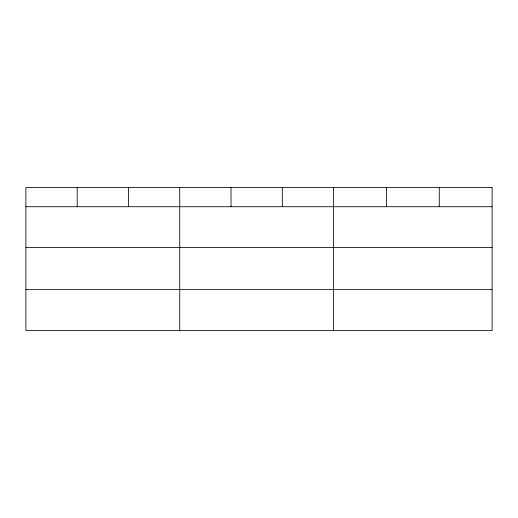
<?xml version="1.0" encoding="UTF-8"?>
<svg xmlns="http://www.w3.org/2000/svg" width="518" height="518" viewBox="0 0 518 518"><rect width="100%" height="100%" fill="white"/><g stroke="black" fill="none" stroke-linecap="round" stroke-linejoin="round"><path stroke-width="0.78" d="M25.9 206.721L492.1 206.721M25.9 247.559L492.1 247.559M25.9 289.627L492.1 289.627M439.264 187.535L439.264 206.721M386.428 187.535L386.428 206.721M333.592 187.535L333.592 330.465M282.31 187.535L282.31 206.721M231.028 187.535L231.028 206.721M179.746 187.535L179.746 330.465M128.464 187.535L128.464 206.721M77.182 187.535L77.182 206.721M492.1 187.535L25.9 187.535L25.9 330.465L492.1 330.465L492.1 187.535"/></g></svg>
